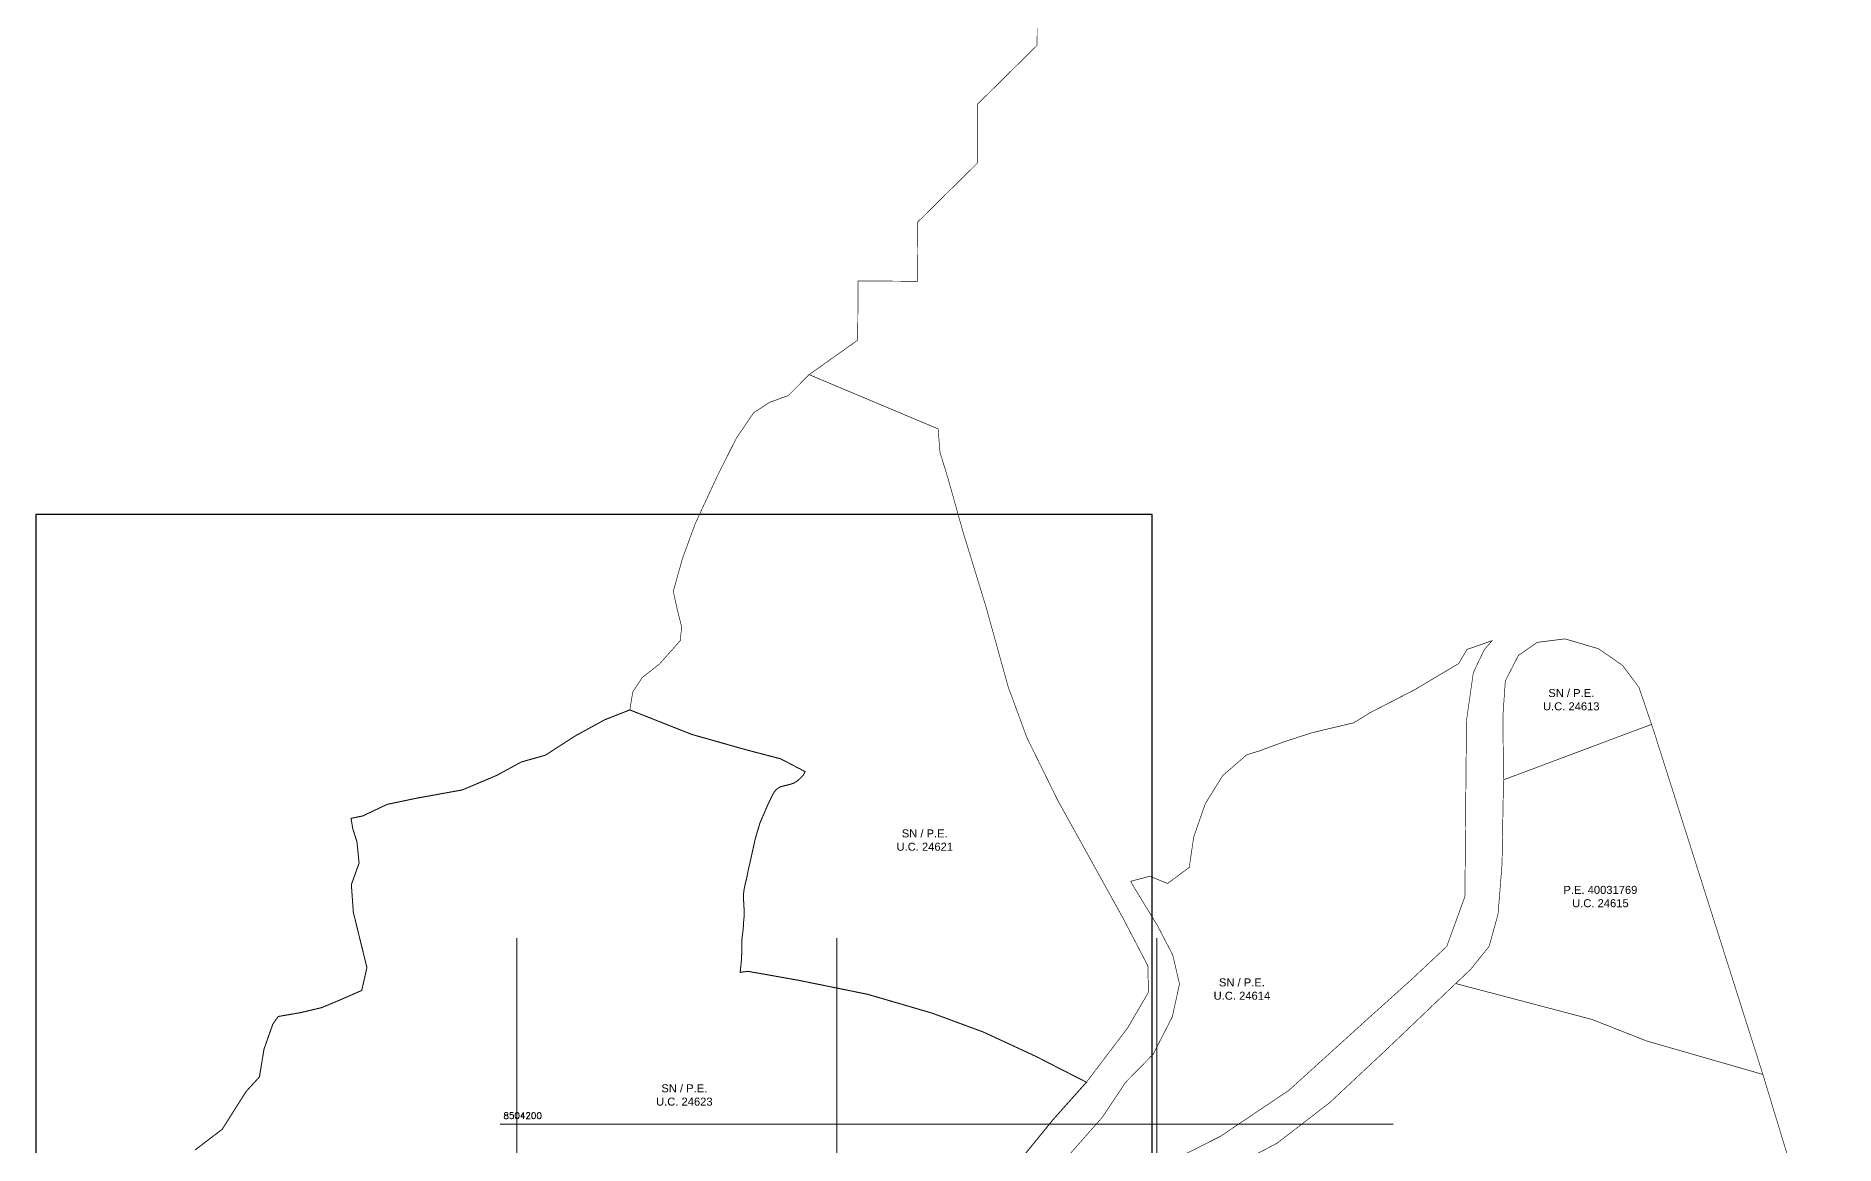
# Model space of a CAD drawing. Header units: metres. Extents: x 561401 to 594056, y 8460144 to 8508504.
# Drawn here: x 587150 to 587712, y 8504193 to 8504540 of the extents above; entities that cross this region are included whole.
import ezdxf

# ---------------------------------------------------------------- set-up
doc = ezdxf.new("R2010")
doc.units = ezdxf.units.M
for name, color, linetype in [('1.2. AFECTADOS BASE GRAFICA GORE', 76, 'Continuous'), ('1.2. BASE GRAFICA GORE', 76, 'Continuous'), ('1.2. BASE GRAFICA SUNARP', 150, 'Continuous'), ('1.3 ETIQUETA P.E. Y U.C.', 1, 'Continuous'), ('GRILLA-VP1', 8, 'Continuous'), ('VISTA-1', 1, 'Continuous')]:
    doc.layers.add(name, color=color, linetype=linetype)
doc.styles.add('Arial', font='arial.ttf', dxfattribs={"height": 1})
doc.styles.add('ST-COORP', font='romans.shx', dxfattribs={"width": 1.1})

msp = doc.modelspace()

# ---------------------------------------------------------------- linework, layer by layer
at = {"layer": '1.2. AFECTADOS BASE GRAFICA GORE', "color": 5, "linetype": 'Continuous', "lineweight": 50, "const_width": 0.32}
msp.add_lwpolyline([(587455.88, 8504187.03), (587467.47, 8504201.28), (587477.96, 8504213.05), (587462.05, 8504221.19), (587445.73, 8504228.75), (587429.8, 8504234.63), (587409.7, 8504240.51), (587388.18, 8504244.88), (587372.25, 8504247.71), (587369.8, 8504247.4), (587369.94, 8504248.85), (587370.1, 8504250.16), (587370.22, 8504251.6), (587370.27, 8504253.15), (587370.3, 8504254.65), (587370.31, 8504256.19), (587370.34, 8504257.67), (587370.5, 8504259.03), (587370.69, 8504260.4), (587370.8, 8504261.84), (587370.88, 8504263.3), (587371.02, 8504264.67), (587371.07, 8504266.07), (587371, 8504267.49), (587370.91, 8504268.96), (587370.85, 8504270.35), (587370.84, 8504271.63), (587370.94, 8504272.81), (587371.16, 8504273.99), (587371.42, 8504275.18), (587371.71, 8504276.38), (587371.99, 8504277.65), (587372.25, 8504279), (587372.52, 8504280.23), (587372.81, 8504281.47), (587373.1, 8504282.72), (587373.37, 8504283.99), (587373.65, 8504285.27), (587373.94, 8504286.52), (587374.22, 8504287.81), (587374.51, 8504289.12), (587374.86, 8504290.34), (587375.23, 8504291.52), (587375.58, 8504292.77), (587375.94, 8504293.98), (587376.39, 8504295.05), (587376.88, 8504296.18), (587377.4, 8504297.34), (587377.89, 8504298.51), (587378.38, 8504299.66), (587378.9, 8504300.77), (587379.44, 8504301.87), (587379.96, 8504302.97), (587380.56, 8504303.9), (587381.22, 8504304.66), (587382.4, 8504305.38), (587383.37, 8504305.64), (587384.47, 8504305.91), (587385.55, 8504306.18), (587386.6, 8504306.56), (587387.66, 8504307.21), (587388.63, 8504308.1), (587389.5, 8504308.99), (587390.06, 8504310.12), (587382.44, 8504314.12), (587371.74, 8504316.91), (587354.69, 8504321.74), (587335.32, 8504329.4), (587327.45, 8504326.3), (587318.25, 8504321.26), (587308.91, 8504315.24), (587301.41, 8504313.12), (587293.81, 8504308.97), (587283.02, 8504304.4), (587268.67, 8504301.8), (587259.5, 8504299.88), (587251.92, 8504296.27), (587248.25, 8504295.52), (587248.76, 8504292.35), (587250.08, 8504288.19), (587250.75, 8504281.54), (587248.34, 8504274.81), (587248.95, 8504266.18), (587251.46, 8504255.95), (587253.2, 8504248.89), (587251.58, 8504241.74), (587245.48, 8504239.06), (587239.04, 8504236.35), (587232.37, 8504234.78), (587225.5, 8504233.6), (587223.81, 8504231.24), (587221.05, 8504223.4), (587219.62, 8504214.72), (587215.49, 8504210.2), (587212.7, 8504205.8), (587208.01, 8504198.36), (587199.55, 8504191.91)], dxfattribs=at)
at = {"layer": '1.2. BASE GRAFICA GORE', "color": 64, "linetype": 'Continuous', "lineweight": -3, "const_width": 0.2}
for points in [[(587335.32, 8504329.4), (587354.69, 8504321.74), (587371.74, 8504316.91), (587382.44, 8504314.12), (587390.06, 8504310.12), (587389.5, 8504308.99), (587388.63, 8504308.1), (587387.66, 8504307.21), (587386.6, 8504306.56), (587385.55, 8504306.18), (587384.47, 8504305.91), (587383.37, 8504305.64), (587382.4, 8504305.38), (587381.22, 8504304.66), (587380.56, 8504303.9), (587379.96, 8504302.97), (587379.44, 8504301.87), (587378.9, 8504300.77), (587378.38, 8504299.66), (587377.89, 8504298.51), (587377.4, 8504297.34), (587376.88, 8504296.18), (587376.39, 8504295.05), (587375.94, 8504293.98), (587375.58, 8504292.77), (587375.23, 8504291.52), (587374.86, 8504290.34), (587374.51, 8504289.12), (587374.22, 8504287.81), (587373.94, 8504286.52), (587373.65, 8504285.27), (587373.37, 8504283.99), (587373.1, 8504282.72), (587372.81, 8504281.47), (587372.52, 8504280.23), (587372.25, 8504279), (587371.99, 8504277.65), (587371.71, 8504276.38), (587371.42, 8504275.18), (587371.16, 8504273.99), (587370.94, 8504272.81), (587370.84, 8504271.63), (587370.85, 8504270.35), (587370.91, 8504268.96), (587371, 8504267.49), (587371.07, 8504266.07), (587371.02, 8504264.67), (587370.88, 8504263.3), (587370.8, 8504261.84), (587370.69, 8504260.4), (587370.5, 8504259.03), (587370.34, 8504257.67), (587370.31, 8504256.19), (587370.3, 8504254.65), (587370.27, 8504253.15), (587370.22, 8504251.6), (587370.1, 8504250.16), (587369.94, 8504248.85), (587369.8, 8504247.4), (587372.25, 8504247.71), (587388.18, 8504244.88), (587409.7, 8504240.51), (587429.8, 8504234.63), (587445.73, 8504228.75), (587462.05, 8504221.19), (587477.96, 8504213.05), (587490.83, 8504230.01), (587497.34, 8504241.17), (587497.15, 8504249.42), (587489.51, 8504264.11), (587469, 8504301.14), (587459.37, 8504320.73), (587453.52, 8504336.6), (587446.55, 8504361.74), (587439.41, 8504385.03), (587434.65, 8504402), (587432.22, 8504409.86), (587431.63, 8504417.22), (587391.33, 8504434.17), (587384.81, 8504427.62), (587378.92, 8504425.48), (587374.01, 8504422.26), (587368.65, 8504414.39), (587362.7, 8504402.59), (587355.77, 8504387.63), (587351.8, 8504376.83), (587348.89, 8504366.44), (587350.08, 8504361.12), (587351.52, 8504355.26), (587351.06, 8504351.03), (587344.6, 8504343.74), (587339.2, 8504339.54), (587336.24, 8504334.98), (587335.32, 8504329.4)], [(587608.06, 8504327.48), (587608.25, 8504307.55), (587654.49, 8504324.87), (587650.55, 8504336.48), (587645.37, 8504343.36), (587637.91, 8504348.52), (587627.48, 8504351.6), (587618.77, 8504350.51), (587612.9, 8504346.41), (587608.82, 8504338.46), (587608.06, 8504327.48)]]:
    msp.add_lwpolyline(points, close=True, dxfattribs=at)
for points in [[(587496.92, 8504184.65), (587519.72, 8504196.08), (587541.21, 8504210.52), (587563.95, 8504231.14), (587579.84, 8504245.45), (587590.52, 8504255.48), (587596.2, 8504271.09), (587596.44, 8504299.65), (587596.69, 8504326.07), (587598.83, 8504341.07), (587602.22, 8504348.17), (587604.66, 8504351.01), (587596.86, 8504348.3), (587594.25, 8504343.89), (587580.65, 8504335.79), (587566.42, 8504328.45), (587561.48, 8504325.37), (587548.64, 8504322.33), (587539.7, 8504319.44), (587532.08, 8504316.62), (587528.05, 8504315.38), (587520.56, 8504308.9), (587515.09, 8504300.1), (587511.46, 8504289.63), (587510.09, 8504280.2), (587503.31, 8504275.16), (587497.75, 8504277.42), (587491.85, 8504275.84), (587491.85, 8504275.84), (587492.51, 8504274.5), (587500.07, 8504262.14), (587504.93, 8504252.82), (587507.04, 8504243.75), (587504.77, 8504233.43), (587498.8, 8504221.8), (587490.23, 8504213.06), (587482.87, 8504202.04), (587471.79, 8504189.48)], [(587723.59, 8504102.59), (587689.27, 8504215.49), (587652.92, 8504225.96), (587635.9, 8504232.67), (587593.31, 8504243.89), (587587.29, 8504238.15), (587570.63, 8504222.27), (587553.99, 8504206.71), (587537.53, 8504194.01), (587519.73, 8504184.63)]]:
    msp.add_lwpolyline(points, dxfattribs=at)
at = {"layer": '1.2. BASE GRAFICA SUNARP', "color": 64, "linetype": 'Continuous', "lineweight": -3, "const_width": 0.2}
msp.add_lwpolyline([(587199.55, 8504191.91), (587208.01, 8504198.36), (587212.7, 8504205.8), (587215.49, 8504210.2), (587219.62, 8504214.72), (587221.05, 8504223.4), (587223.81, 8504231.24), (587225.5, 8504233.6), (587232.37, 8504234.78), (587239.04, 8504236.35), (587245.48, 8504239.06), (587251.58, 8504241.74), (587253.2, 8504248.89), (587251.46, 8504255.95), (587248.95, 8504266.18), (587248.34, 8504274.81), (587250.75, 8504281.54), (587250.08, 8504288.19), (587248.76, 8504292.35), (587248.25, 8504295.52), (587251.92, 8504296.27), (587259.5, 8504299.88), (587268.67, 8504301.8), (587283.02, 8504304.4), (587293.81, 8504308.97), (587301.41, 8504313.12), (587308.91, 8504315.24), (587313.58, 8504318.25), (587318.25, 8504321.26), (587327.45, 8504326.3), (587335.32, 8504329.4), (587336.24, 8504334.98), (587339.2, 8504339.54), (587344.6, 8504343.74), (587351.06, 8504351.03), (587351.52, 8504355.26), (587350.08, 8504361.12), (587348.89, 8504366.44), (587351.27, 8504374.94), (587351.8, 8504376.83), (587352.38, 8504378.4), (587355.77, 8504387.63), (587361.88, 8504400.81), (587362.7, 8504402.59), (587368.65, 8504414.39), (587374.01, 8504422.26), (587378.92, 8504425.48), (587384.81, 8504427.62), (587391.33, 8504434.17), (587406.53, 8504444.96), (587406.59, 8504463.42), (587425.16, 8504463.36), (587425.22, 8504481.82), (587443.86, 8504500.22), (587443.92, 8504518.68), (587462.56, 8504537.07), (587462.62, 8504555.53)], dxfattribs=at)
msp.add_lwpolyline([(587593.31, 8504243.89), (587635.9, 8504232.67), (587652.92, 8504225.96), (587689.27, 8504215.49), (587655.35, 8504322.35), (587654.49, 8504324.87), (587608.25, 8504307.55), (587607.79, 8504281.13), (587606.54, 8504265.55), (587603.74, 8504255.49), (587598.03, 8504248.38), (587593.31, 8504243.89)], close=True, dxfattribs=at)
at = {"layer": 'GRILLA-VP1', "color": 8, "lineweight": 13}
for points in [[(587300, 8504000.34), (587300, 8504258.05)], [(587400, 8504000.34), (587400, 8504258.05)], [(587500, 8504000.34), (587500, 8504258.05)], [(587294.85, 8504200), (587573.8, 8504200)]]:
    msp.add_lwpolyline(points, dxfattribs=at)
at = {"layer": 'VISTA-1', "color": 0}
msp.add_lwpolyline([(587149.82, 8504068.29), (587498.5, 8504068.29), (587498.5, 8504390.43), (587149.82, 8504390.43)], close=True, dxfattribs=at)

# ---------------------------------------------------------------- texts
at = {"layer": '1.3 ETIQUETA P.E. Y U.C.', "color": 1, "char_height": 2.5, "attachment_point": 5, "style": 'Arial'}
for s, insert in [('SN / P.E.\\PU.C. 24613', (587629.42, 8504332.59)), ('SN / P.E.\\PU.C. 24621', (587427.46, 8504288.71)), ('P.E. 40031769\\PU.C. 24615', (587638.52, 8504271.06)), ('SN / P.E.\\PU.C. 24614', (587526.53, 8504242.15)), ('SN / P.E.\\PU.C. 24623', (587352.35, 8504209.06))]:
    msp.add_mtext(s, dxfattribs=dict(at, insert=insert))
at = {"layer": 'GRILLA-VP1', "color": 7, "style": 'ST-COORP'}
msp.add_text('8504200', height=2, dxfattribs=at).set_placement((587295.85, 8504201.6))

doc.saveas('drawing.dxf')
